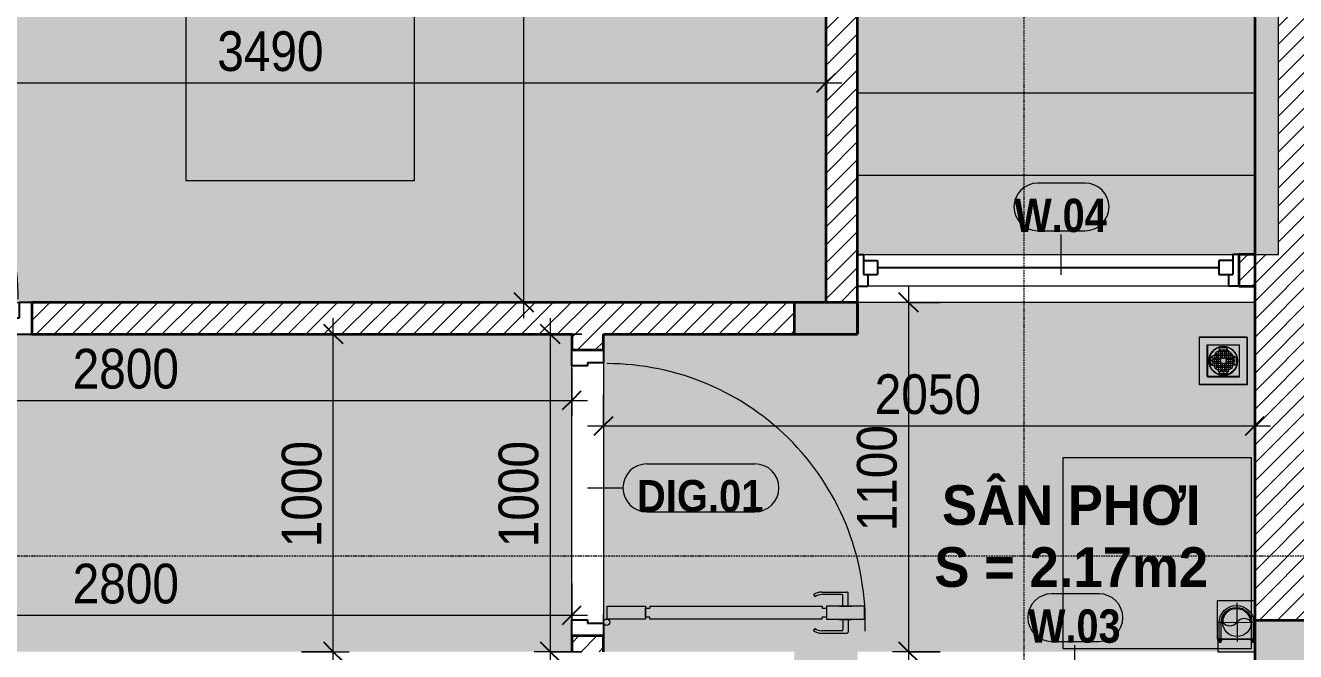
# Model space of a CAD drawing. Header units: millimetres. Extents: x 66631 to 260610, y 416 to 78637.
# Drawn here: x 73308 to 77306, y 40437 to 42409 of the extents above; entities that cross this region are included whole.
import ezdxf

# ---------------------------------------------------------------- set-up
doc = ezdxf.new("R2010")
doc.units = ezdxf.units.MM
doc.linetypes.add('Dash Dot 3_16_', pattern=[7.9375, 4.7625, -1.5875, 0, -1.5875])
doc.linetypes.add('IMPORT-CENTER _3_', pattern=[10.16, 6.35, -1.27, 1.27, -1.27])
for name, color, linetype, lineweight in [('0-1', 7, 'Continuous', 5), ('A-ANNO-DIMS', 211, 'Continuous', 9), ('A-ANNO-DIMS-50', 211, 'Continuous', 9), ('A-DETL-GENF-1', 7, 'Continuous', 18), ('A-DETL-GENF-5', 9, 'Continuous', 18), ('A-DETL-MEDM', 33, 'Continuous', 35), ('A-DETL-THIN', 151, 'Continuous', 18), ('A-DOOR-1', 253, 'Continuous', 18), ('A-DOOR-3', 7, 'Continuous', 18), ('A-DOOR-4', 10, 'Continuous', 25), ('A-DOOR-IDEN', 31, 'Continuous', 9), ('A-FLOR-3', 7, 'Continuous', 18), ('A-GLAZ', 151, 'Continuous', 18), ('A-GLAZ-3', 151, 'Continuous', 25), ('A-GLAZ-IDEN', 152, 'Continuous', 9), ('A-WALL', 113, 'Continuous', 18), ('A-WALL-2', 250, 'Continuous', 35), ('A-WALL-3', 7, 'Continuous', 18), ('A-WALL-4', 254, 'Continuous', 35), ('A-WALL-5', 113, 'Continuous', 35), ('A-WALL-PATT-1', 9, 'Continuous', 18), ('A-WALL-PATT-2', 111, 'Continuous', 18), ('G-ANNO-SYMB-1', 111, 'Dash Dot 3_16_', 18), ('G-ANNO-TEXT-1', 7, 'Continuous', 9), ('G-IMPT', 8, 'Continuous', 18), ('G-IMPT-1', 9, 'Continuous', 18), ('G-IMPT-3', 8, 'IMPORT-CENTER _3_', 18), ('I-FURN', 30, 'Continuous', 18), ('I-FURN-1', 253, 'Continuous', 18), ('M-EQPM', 50, 'Continuous', 18), ('M-EQPM-1', 253, 'Continuous', 18), ('M-EQPM-2', 7, 'Continuous', 18), ('S-COLS', 52, 'Continuous', 18), ('S-COLS-5', 253, 'Continuous', 18), ('S-COLS-6', 250, 'Continuous', 35), ('S-STRS', 31, 'Continuous', 18)]:
    doc.layers.add(name, color=color, linetype=linetype, lineweight=lineweight)
doc.layers.add('A-DETL-GENF-2', color=7, linetype='Continuous', lineweight=18, transparency=0.2)
doc.styles.add('Arial_B', font='arialbd.ttf', dxfattribs={"width": 0.95, "height": 125})
doc.styles.add('Arial_B_1', font='arialbd.ttf', dxfattribs={"width": 0.9, "height": 100})
doc.styles.add('Arial_B_2', font='arialbd.ttf', dxfattribs={"width": 0.85, "height": 105})
doc.styles.add('UTM Avo', font='', dxfattribs={"width": 0.9, "height": 125})
doc.styles.get('UTM Avo').set_extended_font_data('UTM Avo')
doc.dimstyles.new('1_Dim_chi_tiet_2_5', dxfattribs={"dimscale": 304.8, "dimtxt": 124.912619, "dimasz": 0.19685, "dimexe": 0.164042, "dimexo": 0.0625, "dimgap": 0.016404, "dimtad": 1, "dimdec": 0, "dimrnd": 5, "dimzin": 0, "dimdsep": 46, "dimtxsty": 'UTM Avo', "dimblk1": 'OBLIQUE', "dimblk2": 'OBLIQUE', "dimsah": 1, "dimcen": 0.09, "dimdle": 0.164042, "dimazin": 0, "dimtfac": 1, "dimtdec": 4, "dimtix": 1, "dimtmove": 0, "dimatfit": 3, "dimfxl": 0.328084, "dimfxlon": 1, "dimtvp": 1, "dimtolj": 1, "dimtzin": 0, "dimarcsym": 2})
pattern_1 = [(45, (0, 0), (-28.284271, 28.284271), [])]

# ---------------------------------------------------------------- blocks, each defined once
blk = doc.blocks.new('DOOR_CW_01 CANH MO-PANEL KINH - DIW_01-900x2200-CỬA GỖ VÂN LAMINATE-553393-TKCS_CĂN HỘ LOẠI 1B - MẶT BẰNG')
at = {"layer": 'A-DETL-GENF-1'}
for p, q in [((-397, 872), (-357, 872)), ((-397, 752), (-397, 872)), ((-357, 872), (-357, 752)), ((-442, 737), (-442, 816.5)), ((-399, 820.5), (-438, 820.5)), ((-399, 803.5), (-430, 803.5)), ((-399, 831.8), (-397, 831.8)), ((-399, 792.2), (-399, 831.8)), ((-397, 792.2), (-397, 831.8)), ((-357, 792.2), (-357, 831.8)), ((-355, 831.8), (-357, 831.8)), ((-355, 792.2), (-355, 831.8)), ((-355, 820.5), (-316, 820.5)), ((-355, 803.5), (-324, 803.5)), ((-312, 737), (-312, 816.5)), ((-434, 799.5), (-434, 737)), ((-397, 792.2), (-399, 792.2)), ((-357, 792.2), (-355, 792.2)), ((-320, 799.5), (-320, 737)), ((-357, 752), (-397, 752)), ((-397, 738), (-391, 738)), ((-397, 738), (-397, 196)), ((-363, 752), (-391, 752)), ((-391, 752), (-391, 738)), ((-363, 738), (-363, 752)), ((-357, 738), (-363, 738)), ((-357, 196), (-357, 738)), ((-433.9, 711.2), (-427.3, 715.8)), ((-320.1, 711.2), (-326.7, 715.8)), ((-397, 196), (-391, 196)), ((-357, 182), (-397, 182)), ((-397, 182), (-397, 62)), ((-391, 196), (-391, 182)), ((-391, 182), (-363, 182)), ((-357, 196), (-363, 196)), ((-363, 182), (-363, 196)), ((-357, 62), (-357, 182)), ((-397, 62), (-357, 62))]:
    blk.add_line(p, q, dxfattribs=at)
blk.add_circle((-407, 60), 10, dxfattribs=at)
for centre, radius, start, end in [((-407, 60), 814, 360, 92), ((-438, 816.5), 4, 90, 180), ((-430, 799.5), 4, 90, 180), ((-324, 799.5), 4, 360, 90), ((-316, 816.5), 4, 0, 90), ((-397, 737), 45, 180, 215), ((-397, 737), 37, 180, 215), ((-357, 737), 37, 325, 0), ((-357, 737), 45, 325, 0)]:
    blk.add_arc(centre, radius, start, end, dxfattribs=at)
at = {"layer": 'A-DOOR-3'}
blk.add_line((-407, 50), (-382, 50), dxfattribs=at)
at = {"layer": 'A-DOOR-4'}
for p, q in [((-410, 50), (-450, 50)), ((-410, 0), (-410, 50)), ((450, 50), (410, 50)), ((410, 50), (410, 0)), ((-400, 0), (-410, 0)), ((-400, -50), (-400, 0)), ((410, 0), (400, 0)), ((400, 0), (400, -50)), ((-450, -50), (-400, -50)), ((400, -50), (450, -50))]:
    blk.add_line(p, q, dxfattribs=at)
blk = doc.blocks.new('BAN LV A - BAN LV A_dwg_ban hoc2-348006-TKCS_CĂN HỘ LOẠI 1B - MẶT BẰNG')
at = {"layer": 'I-FURN'}
for p, q in [((145.8, 437.4), (-145.8, 437.4)), ((-194.4, 388.8), (-194.4, 113.4)), ((194.4, 113.4), (194.4, 388.8)), ((-243, 354.4), (-243, 162)), ((194.4, 351.4), (194.4, 150.8)), ((243.7, 162), (243.7, 354.4)), ((-120.5, 64.8), (120.5, 64.8))]:
    blk.add_line(p, q, dxfattribs=at)
at = {"layer": 'I-FURN', "flags": 128}
blk.add_lwpolyline([(-737.8, 610.5), (-737.8, 1330.5), (-154.9, 1330.5), (762.2, 1330.5), (762.2, 610.5)], close=True, dxfattribs=at)
at = {"layer": 'I-FURN'}
for centre, radius, start, end in [((-145.8, 388.8), 48.6, 90, 180), ((145.8, 388.8), 48.6, 360, 90), ((-218.7, 347.3), 25.3, 343.7398, 163.7398), ((219.4, 347.3), 25.3, 16.2602, 170.7054), ((-218.7, 154.9), 25.3, 163.7398, 16.2602), ((219.4, 154.9), 25.3, 189.2946, 16.2602), ((-180.2, 75.4), 17.8, 57.9726, 216.6901), ((-145.8, 113.4), 48.6, 180, 207.5844), ((0, 359.3), 318.2, 237.5758, 302.4242), ((180.2, 75.4), 17.8, 323.3099, 122.0274), ((145.8, 113.4), 48.6, 332.4156, 0), ((0, 324), 324, 233.1301, 306.8699)]:
    blk.add_arc(centre, radius, start, end, dxfattribs=at)
blk = doc.blocks.new('BAN LV A - BAN LV A_dwg-348005-TKCS_CĂN HỘ LOẠI 1B - MẶT BẰNG')
at = {"extrusion": (0, 0, -1), "zscale": -1, "rotation": 180}
blk.add_blockref('BAN LV A - BAN LV A_dwg_ban hoc2-348006-TKCS_CĂN HỘ LOẠI 1B - MẶT BẰNG', (-729, 1383.7), dxfattribs=at)
blk = doc.blocks.new('BAN LV A - BAN LV A-348231-TKCS_CĂN HỘ LOẠI 1B - MẶT BẰNG')
at = {"layer": 'I-FURN-1'}
for p, q in [((534.6, 1270.3), (534.6, 1235.9)), ((923.4, 1232.9), (923.4, 1270.3)), ((486, 1221.7), (486, 1029.3)), ((972.7, 1029.3), (972.7, 1221.7)), ((534.6, 1029.3), (534.6, 994.9)), ((923.4, 994.9), (923.4, 1032.3)), ((583.2, 946.3), (874.8, 946.3)), ((1491.2, 773.2), (-8.8, 773.2)), ((-8.8, 773.2), (-8.8, 53.2)), ((1491.2, 53.2), (1491.2, 773.2)), ((-8.8, 53.2), (1491.2, 53.2))]:
    blk.add_line(p, q, dxfattribs=at)
for centre, radius, start, end in [((729, 1059.7), 324, 53.1301, 126.8699), ((548.9, 1308.3), 17.8, 143.3099, 240.596), ((583.2, 1270.3), 48.6, 152.4156, 180), ((909.2, 1308.3), 17.8, 299.404, 36.6901), ((874.8, 1270.3), 48.6, 360, 27.5844), ((510.3, 1228.8), 25.3, 16.2602, 196.2602), ((948.4, 1228.8), 25.3, 343.7398, 170.7054), ((510.3, 1036.4), 25.3, 196.2602, 343.7398), ((948.4, 1036.4), 25.3, 189.2946, 343.7398), ((583.2, 994.9), 48.6, 180, 270), ((874.8, 994.9), 48.6, 270, 360)]:
    blk.add_arc(centre, radius, start, end, dxfattribs=at)
blk.add_blockref('BAN LV A - BAN LV A_dwg-348005-TKCS_CĂN HỘ LOẠI 1B - MẶT BẰNG', (0, 0))
blk = doc.blocks.new('MAY GIAT - MAY GIAT_dwg-348053-TKCS_CĂN HỘ LOẠI 1B - MẶT BẰNG')
at = {"layer": 'G-IMPT-1', "flags": 128}
blk.add_lwpolyline([(5, 596.6), (5, 2.3), (605, 2.3), (605, 596.6)], close=True, dxfattribs=at)
blk = doc.blocks.new('MAY GIAT - MAY GIAT-348233-TKCS_CĂN HỘ LOẠI 1B - MẶT BẰNG')
at = {"layer": 'I-FURN-1'}
for p, q in [((5, 596.6), (5, 2.3)), ((605, 596.6), (5, 596.6)), ((605, 2.3), (605, 596.6)), ((5, 2.3), (605, 2.3))]:
    blk.add_line(p, q, dxfattribs=at)
blk.add_blockref('MAY GIAT - MAY GIAT_dwg-348053-TKCS_CĂN HỘ LOẠI 1B - MẶT BẰNG', (0, 0))
blk = doc.blocks.new('THU NUOC - THU NUOC-455054-TKCS_CĂN HỘ LOẠI 1B - MẶT BẰNG')
at = {"layer": 'M-EQPM-2'}
for p, q in [((-66.3, -70.6), (-66.3, 79.4)), ((-66.3, 79.4), (83.7, 79.4)), ((58.7, 54.4), (-41.3, 54.4)), ((-41.3, 54.4), (-41.3, -45.6)), ((-1.1, 44.5), (18.5, 44.5)), ((58.7, -45.6), (58.7, 54.4)), ((83.7, 79.4), (83.7, -70.6)), ((-23.3, 19.6), (40.9, 19.6)), ((40.9, 13.6), (-23.3, 13.6)), ((-23.3, 7.2), (0.7, 7.2)), ((0.7, 1.2), (-23.3, 1.2)), ((-11, 32.1), (28.5, 32.1)), ((28.5, 26.1), (-11, 26.1)), ((18.5, 38.5), (-1.1, 38.5)), ((0.7, 7.2), (0.7, 1.2)), ((16.7, 1.2), (16.7, 7.2)), ((16.7, 7.2), (40.9, 7.2)), ((40.9, 1.2), (16.7, 1.2)), ((-23.3, -4.8), (40.9, -4.8)), ((40.9, -10.8), (-23.3, -10.8)), ((-11, -17.3), (28.5, -17.3)), ((28.5, -23.3), (-11, -23.3)), ((-1.1, -29.6), (18.5, -29.6)), ((18.5, -35.6), (-1.1, -35.6)), ((83.7, -70.6), (-66.3, -70.6)), ((-41.3, -45.6), (58.7, -45.6))]:
    blk.add_line(p, q, dxfattribs=at)
for centre, radius, start, end in [((8.7, 4.4), 45, 0, 180), ((8.7, 4.4), 45, 360, 180), ((-1.1, 41.5), 3, 90, 270), ((18.5, 41.5), 3, 270, 90), ((8.7, 4.4), 45, 180, 0), ((8.7, 4.4), 45, 180, 360), ((-23.3, 16.6), 3, 90, 270), ((-23.3, 4.2), 3, 90, 270), ((-11, 29.1), 3, 90, 270), ((28.5, 29.1), 3, 270, 90), ((40.9, 16.6), 3, 270, 90), ((40.9, 4.2), 3, 270, 90), ((-23.3, -7.8), 3, 90, 270), ((-11, -20.3), 3, 90, 270), ((-1.1, -32.6), 3, 90, 270), ((18.5, -32.6), 3, 270, 90), ((28.5, -20.3), 3, 270, 90), ((40.9, -7.8), 3, 270, 90)]:
    blk.add_arc(centre, radius, start, end, dxfattribs=at)
blk = doc.blocks.new('G1_SOF - BO TRU - 100x200-745959-TKCS_CĂN HỘ LOẠI 1B - MẶT BẰNG')
at = {"layer": 'S-COLS'}
blk.add_hatch(color=256, dxfattribs=at).paths.add_polyline_path([(50, 99.7), (49.6, 100), (0, 99.7)])
at = {"layer": 'S-COLS-6'}
blk.add_line((50, 100), (-50, 100), dxfattribs=at)
blk = doc.blocks.new('DOOR_CW_01 CANH MO-PANEL KINH - DIG_01-900x2200-CỬA NHÔM KÍNH-400860-TKCS_CĂN HỘ LOẠI 1B - MẶT BẰNG')
at = {"layer": 'A-DETL-GENF-1'}
for p, q in [((-397, -182), (-397, -62)), ((-397, -62), (-357, -62)), ((-357, -62), (-357, -182)), ((-357, -182), (-397, -182)), ((-397, -196), (-391, -196)), ((-397, -738), (-397, -196)), ((-391, -196), (-391, -182)), ((-391, -182), (-363, -182)), ((-363, -182), (-363, -196)), ((-357, -196), (-363, -196)), ((-357, -196), (-357, -738)), ((-433.9, -711.2), (-427.3, -715.8)), ((-320.1, -711.2), (-326.7, -715.8)), ((-442, -737), (-442, -816.5)), ((-434, -799.5), (-434, -737)), ((-397, -738), (-391, -738)), ((-357, -752), (-397, -752)), ((-397, -752), (-397, -872)), ((-391, -752), (-391, -738)), ((-363, -752), (-391, -752)), ((-357, -738), (-363, -738)), ((-363, -738), (-363, -752)), ((-357, -872), (-357, -752)), ((-320, -799.5), (-320, -737)), ((-312, -737), (-312, -816.5)), ((-399, -792.2), (-399, -831.8)), ((-397, -792.2), (-399, -792.2)), ((-397, -792.2), (-397, -831.8)), ((-357, -792.2), (-357, -831.8)), ((-357, -792.2), (-355, -792.2)), ((-355, -792.2), (-355, -831.8)), ((-399, -820.5), (-438, -820.5)), ((-399, -803.5), (-430, -803.5)), ((-399, -831.8), (-397, -831.8)), ((-355, -831.8), (-357, -831.8)), ((-355, -803.5), (-324, -803.5)), ((-355, -820.5), (-316, -820.5)), ((-397, -872), (-357, -872))]:
    blk.add_line(p, q, dxfattribs=at)
blk.add_circle((-407, -60), 10, dxfattribs=at)
for centre, radius, start, end in [((-407, -60), 814, 268, 0), ((-397, -737), 45, 145, 180), ((-397, -737), 37, 145, 180), ((-357, -737), 37, 0, 35), ((-357, -737), 45, 360, 35), ((-430, -799.5), 4, 180, 270), ((-324, -799.5), 4, 270, 0), ((-438, -816.5), 4, 180, 270), ((-316, -816.5), 4, 270, 0)]:
    blk.add_arc(centre, radius, start, end, dxfattribs=at)
at = {"layer": 'A-DOOR-3'}
blk.add_line((-407, -50), (-382, -50), dxfattribs=at)
at = {"layer": 'A-DOOR-4'}
for p, q in [((-450, 50), (-400, 50)), ((-400, 50), (-400, 0)), ((400, 0), (400, 50)), ((400, 50), (450, 50)), ((-410, 0), (-410, -50)), ((-400, 0), (-410, 0)), ((410, 0), (400, 0)), ((410, -50), (410, 0)), ((-410, -50), (-450, -50)), ((450, -50), (410, -50))]:
    blk.add_line(p, q, dxfattribs=at)
blk = doc.blocks.new('NCV_TKTC_TANG 1_rvt-1-TKCS_CĂN HỘ LOẠI 1B - MẶT BẰNG')
at = {"layer": 'A-WALL-PATT-1'}
h = blk.add_hatch(dxfattribs=at)
h.set_pattern_fill('FP_1', color=256, style=0, pattern_type=2)
h.set_pattern_definition(pattern_1)
h.paths.add_polyline_path([(75840.1, 41536.9), (75927.6, 41536.9), (75927.6, 44336.6), (75827.6, 44336.6), (75827.6, 41536.9)])
h = blk.add_hatch(dxfattribs=at)
h.set_pattern_fill('FP_1', color=256, style=0, pattern_type=2)
h.set_pattern_definition(pattern_1)
h.paths.add_polyline_path([(74477.5, 41436.9), (75727.9, 41436.9), (75727.9, 41536.9), (73327.6, 41536.9), (73327.6, 41436.9)])
h = blk.add_hatch(dxfattribs=at)
h.set_pattern_fill('FP_1', color=256, style=0, pattern_type=2)
h.set_pattern_definition(pattern_1)
h.paths.add_polyline_path([(75127.6, 40436.9), (75127.6, 40486.9), (75027.6, 40486.9), (75027.6, 40436.9)])
h.paths.add_polyline_path([(75027.6, 41386.9), (75127.6, 41386.9), (75127.6, 41436.9), (75027.6, 41436.9), (75027.6, 41422.7)])
at = {"layer": 'A-FLOR-3'}
for p, q in [((77177.6, 41536.9), (75927.9, 41536.9)), ((75027.6, 40536.9), (75027.6, 41336.9))]:
    blk.add_line(p, q, dxfattribs=at)
at = {"layer": 'A-WALL-2'}
for p, q in [((75827.6, 44336.6), (75827.6, 41536.9)), ((75927.6, 41536.9), (75927.6, 41687.4)), ((75727.9, 41536.9), (73327.6, 41536.9)), ((73327.6, 41536.9), (73327.6, 41436.9)), ((73327.6, 41436.9), (75027.6, 41436.9)), ((75027.6, 41436.9), (75027.6, 41386.9)), ((75127.6, 41436.9), (75727.9, 41436.9)), ((75127.6, 41386.9), (75127.6, 41436.9)), ((75027.6, 41386.9), (75127.6, 41386.9)), ((75027.6, 40486.9), (75027.6, 40436.9)), ((75127.6, 40486.9), (75027.6, 40486.9)), ((75127.6, 40436.9), (75127.6, 40486.9))]:
    blk.add_line(p, q, dxfattribs=at)
at = {"layer": 'A-WALL-3'}
for p, q in [((75027.6, 40536.9), (75027.6, 41336.9)), ((75127.6, 41346.9), (75127.6, 40526.9))]:
    blk.add_line(p, q, dxfattribs=at)
at = {"layer": 'A-WALL-4'}
blk.add_line((75927.6, 41687.4), (75927.6, 44336.6), dxfattribs=at)
at = {"layer": 'A-DOOR-1'}
blk.add_blockref('DOOR_CW_01 CANH MO-PANEL KINH - DIW_01-900x2200-CỬA GỖ VÂN LAMINATE-553393-TKCS_CĂN HỘ LOẠI 1B - MẶT BẰNG', (72877.6, 41486.9), dxfattribs=at)
at = {"layer": 'A-DOOR-1', "rotation": 89.99999999999855}
blk.add_blockref('DOOR_CW_01 CANH MO-PANEL KINH - DIG_01-900x2200-CỬA NHÔM KÍNH-400860-TKCS_CĂN HỘ LOẠI 1B - MẶT BẰNG', (75077.6, 40936.9), dxfattribs=at)
at = {"layer": 'I-FURN-1'}
for name, p, rotation in [('BAN LV A - BAN LV A-348231-TKCS_CĂN HỘ LOẠI 1B - MẶT BẰNG', (73759.8, 43412.2), 269.9999999999997), ('MAY GIAT - MAY GIAT-348233-TKCS_CĂN HỘ LOẠI 1B - MẶT BẰNG', (76570.9, 41051.9), 270)]:
    blk.add_blockref(name, p, dxfattribs=dict(at, rotation=rotation))
at = {"layer": 'M-EQPM-1', "rotation": 269.9999999999997}
blk.add_blockref('THU NUOC - THU NUOC-455054-TKCS_CĂN HỘ LOẠI 1B - MẶT BẰNG', (77075, 41360.7), dxfattribs=at)
at = {"layer": 'S-COLS-5', "rotation": 269.9999999999989}
blk.add_blockref('G1_SOF - BO TRU - 100x200-745959-TKCS_CĂN HỘ LOẠI 1B - MẶT BẰNG', (75827.9, 41486.9), dxfattribs=at)
blk = doc.blocks.new('M_Fixed - 1200 x 1400-2147274-TKCS_CĂN HỘ LOẠI 1B - MẶT BẰNG')
at = {"layer": 'A-GLAZ-3'}
for p, q in [((-600, 63), (-581, 63)), ((-581, 63), (-581, 0)), ((-581, 44), (-537, 44)), ((-537, 44), (-537, 0)), ((537, 44), (537, 0)), ((581, 44), (537, 44)), ((581, 63), (581, 0)), ((598.9, 63), (581, 63)), ((-537, 22), (537, 22)), ((-600, -37), (-568, -37)), ((-581, 0), (-537, 0)), ((-568, 0), (-568, -37)), ((537, 0), (581, 0)), ((568, 0), (568, -37)), ((600, -37), (568, -37))]:
    blk.add_line(p, q, dxfattribs=at)
blk = doc.blocks.new('TKTC_XREF_251221_MB TANG 1 - TKTC_XREF_260130_MB TANG 1_dwg_CUM U_DN100-4202115-TKCS_CĂN HỘ LOẠI 1B - MẶT BẰNG')
at = {"layer": 'G-IMPT'}
blk.add_hatch(color=256, dxfattribs=at).paths.add_polyline_path([(0, 61), (6.5, 60.1), (0, 60.2)])
for p, q in [((-79.1, 66.6), (-79.1, 63.4)), ((-76.6, 66.6), (-76.6, 63.4)), ((-74.6, 66.6), (-74.6, 63.4)), ((-72.7, 69.3), (-72.7, 60.7)), ((-66.9, 67.9), (-71.7, 67.9)), ((-66.9, 62.1), (-71.7, 62.1)), ((-65, 69), (0, 69)), ((-79.1, -63.4), (-79.1, -66.6)), ((-76.6, -63.4), (-76.6, -66.6)), ((-74.6, -63.4), (-74.6, -66.6)), ((-72.7, -60.7), (-72.7, -69.3)), ((-66.9, -62.1), (-71.7, -62.1)), ((-66.9, -67.9), (-71.7, -67.9)), ((-65, -69), (0, -69))]:
    blk.add_line(p, q, dxfattribs=at)
at = {"layer": 'G-IMPT', "flags": 128}
for points in [[(-72.7, 67.6), (-78.1, 67.6), (-78.1, 62.4), (-72.7, 62.4)], [(-71.7, 59.2), (-66.9, 59.2), (-66.9, 70.8), (-71.7, 70.8)], [(-66.9, 70.8), (-66.9, 72.7), (-65, 72.7), (-65, 57.3), (-66.9, 57.3), (-66.9, 59.2)], [(-65, 61), (0, 61), (0, 57)], [(-72.7, -62.4), (-78.1, -62.4), (-78.1, -67.6), (-72.7, -67.6)], [(-71.7, -70.8), (-66.9, -70.8), (-66.9, -59.2), (-71.7, -59.2)], [(-66.9, -59.2), (-66.9, -57.3), (-65, -57.3), (-65, -72.7), (-66.9, -72.7), (-66.9, -70.8)], [(-65, -61), (0, -61), (0, -57)]]:
    blk.add_lwpolyline(points, dxfattribs=at)
at = {"layer": 'G-IMPT'}
for centre, radius, start, end in [((-78.1, 66.6), 0.96, 90, 180), ((-78.1, 63.4), 0.96, 180, 270), ((-71.1, 69.3), 1.56, 112.6199, 247.3801), ((-67.9, 65), 4.8, 143.1301, 216.8699), ((-71.1, 60.7), 1.56, 112.6199, 247.3801), ((0, 0), 69, 270, 90), ((0, 0), 61, 270, 90), ((0, 0), 57, 270, 90), ((-78.1, -63.4), 0.96, 90, 180), ((-78.1, -66.6), 0.96, 180, 270), ((-71.1, -60.7), 1.56, 112.6199, 247.3801), ((-67.9, -65), 4.8, 143.1301, 216.8699), ((-71.1, -69.3), 1.56, 112.6199, 247.3801)]:
    blk.add_arc(centre, radius, start, end, dxfattribs=at)
blk = doc.blocks.new('TKTC_XREF_251221_MB TANG 1 - TKTC_XREF_260130_MB TANG 1_dwg_$cc-4202114-TKCS_CĂN HỘ LOẠI 1B - MẶT BẰNG')
at = {"layer": 'G-IMPT'}
blk.add_circle((0, 0), 0.5, dxfattribs=at)
for centre, radius, start, end in [((0, 0), 0.5, 90, 270), ((0.188, 0.25), 0.313, 126.8699, 233.1301), ((-0.188, -0.25), 0.313, 306.8699, 53.1301)]:
    blk.add_arc(centre, radius, start, end, dxfattribs=at)
at = {"layer": 'G-IMPT-3'}
for p, q in [((0, -0.673), (0, 0.619)), ((-0.673, 0), (0.673, 0))]:
    blk.add_line(p, q, dxfattribs=at)
blk = doc.blocks.new('TKTC_XREF_251221_MB TANG 1 - TKTC_XREF_260130_MB TANG 1_dwg_THU NUOC - THU NUOC-444531-TKCS_MB TẦNG 1-4202124-TKCS_CĂN HỘ LOẠI 1B - MẶT BẰNG')
at = {"layer": 'M-EQPM'}
for p, q in [((-23.3, 10.8), (40.9, 10.8)), ((40.9, 4.8), (-23.3, 4.8)), ((-11, 23.3), (28.5, 23.3)), ((28.5, 17.3), (-11, 17.3)), ((-1.1, 35.6), (18.5, 35.6)), ((18.5, 29.6), (-1.1, 29.6)), ((-23.3, -13.6), (40.9, -13.6)), ((40.9, -19.6), (-23.3, -19.6)), ((-11, -26.1), (28.5, -26.1)), ((28.5, -32.1), (-11, -32.1)), ((-1.1, -38.5), (18.5, -38.5)), ((18.5, -44.5), (-1.1, -44.5))]:
    blk.add_line(p, q, dxfattribs=at)
at = {"layer": 'M-EQPM', "flags": 128}
for points in [[(83.7, -79.4), (83.7, 70.6), (-66.3, 70.6), (-66.3, -79.4)], [(58.7, -54.4), (58.7, 45.6), (-41.3, 45.6), (-41.3, -54.4)]]:
    blk.add_lwpolyline(points, close=True, dxfattribs=at)
for points in [[(-23.3, -1.2), (0.7, -1.2), (0.7, -7.2), (-23.3, -7.2)], [(40.9, -7.2), (16.7, -7.2), (16.7, -1.2), (40.9, -1.2)]]:
    blk.add_lwpolyline(points, dxfattribs=at)
at = {"layer": 'M-EQPM'}
for centre, radius, start, end in [((8.7, -4.4), 45, 360, 180), ((8.7, -4.4), 45, 360, 180), ((-23.3, 7.8), 3, 90, 270), ((-11, 20.3), 3, 90, 270), ((-1.1, 32.6), 3, 90, 270), ((18.5, 32.6), 3, 270, 90), ((28.5, 20.3), 3, 270, 90), ((40.9, 7.8), 3, 270, 90), ((8.7, -4.4), 45, 180, 360), ((8.7, -4.4), 45, 180, 360), ((-23.3, -4.2), 3, 90, 270), ((-23.3, -16.6), 3, 90, 270), ((-11, -29.1), 3, 90, 270), ((-1.1, -41.5), 3, 90, 270), ((18.5, -41.5), 3, 270, 90), ((28.5, -29.1), 3, 270, 90), ((40.9, -4.2), 3, 270, 90), ((40.9, -16.6), 3, 270, 90)]:
    blk.add_arc(centre, radius, start, end, dxfattribs=at)
blk = doc.blocks.new('TKTC_XREF_251221_MB TANG 1 - TKTC_XREF_260130_MB TANG 1_dwg-4202109-TKCS_CĂN HỘ LOẠI 1B - MẶT BẰNG')
at = {"layer": 'G-IMPT', "flags": 128}
for points in [[(-125974.1, -360749.7), (-126091.7, -360749.7), (-126091.7, -360869.6), (-125974.1, -360869.6)], [(-125974.1, -360869.7), (-126089.9, -360869.7), (-126089.9, -360909.6), (-125974.1, -360909.6)]]:
    blk.add_lwpolyline(points, dxfattribs=at)
at = {"extrusion": (0, 0, -1), "zscale": -1}
blk.add_blockref('TKTC_XREF_251221_MB TANG 1 - TKTC_XREF_260130_MB TANG 1_dwg_THU NUOC - THU NUOC-444531-TKCS_MB TẦNG 1-4202124-TKCS_CĂN HỘ LOẠI 1B - MẶT BẰNG', (126064.6, -359988.7), dxfattribs=at)
at = {"xscale": 90.00000000005114, "yscale": 90.00000000005114, "zscale": 90.00000000005114, "rotation": 270.3047175217258}
blk.add_blockref('TKTC_XREF_251221_MB TANG 1 - TKTC_XREF_260130_MB TANG 1_dwg_$cc-4202114-TKCS_CĂN HỘ LOẠI 1B - MẶT BẰNG', (-126029.8, -360816.8), dxfattribs=at)
at = {"extrusion": (0, 0, -1), "xscale": 0.7894736842105242, "yscale": 0.7894736842105242, "zscale": -0.7894736842105242, "rotation": 90.06930925665542}
blk.add_blockref('TKTC_XREF_251221_MB TANG 1 - TKTC_XREF_260130_MB TANG 1_dwg_CUM U_DN100-4202115-TKCS_CĂN HỘ LOẠI 1B - MẶT BẰNG', (126031.6, -360818.3), dxfattribs=at)
blk = doc.blocks.new('TKTC_XREF_251221_MB TANG 1 - TKTC_XREF_251221_MB TANG 1-2038492-TKCS_CĂN HỘ LOẠI 1B - MẶT BẰNG')
blk.add_blockref('TKTC_XREF_251221_MB TANG 1 - TKTC_XREF_260130_MB TANG 1_dwg-4202109-TKCS_CĂN HỘ LOẠI 1B - MẶT BẰNG', (169499.1, 384109.7))
blk = doc.blocks.new('DIMBLOCK4-TKCS_CĂN HỘ LOẠI 1B - MẶT BẰNG')
at = {"layer": 'A-ANNO-DIMS-50'}
for p, q in [((74276.8, 40386.9), (74276.8, 41486.9)), ((74176.8, 41436.9), (74326.8, 41436.9)), ((74276.8, 41436.9), (74176.8, 41436.9)), ((74176.8, 40436.9), (74326.8, 40436.9)), ((74276.8, 40436.9), (74176.8, 40436.9))]:
    blk.add_line(p, q, dxfattribs=at)
at = {"layer": 'A-ANNO-DIMS-50', "lineweight": 25}
for p, q in [((74276.8, 41436.9), (74246.8, 41466.9)), ((74276.8, 41436.9), (74306.8, 41406.9)), ((74276.8, 40436.9), (74246.8, 40466.9)), ((74276.8, 40436.9), (74306.8, 40406.9))]:
    blk.add_line(p, q, dxfattribs=at)
at = {"layer": 'A-ANNO-DIMS-50', "color": 0, "insert": (74114.5, 40765.8), "char_height": 125, "width": 410.824, "attachment_point": 1, "rotation": 90, "line_spacing_factor": 1.110334, "style": 'UTM Avo'}
blk.add_mtext('1000', dxfattribs=at)
blk = doc.blocks.new('_Oblique')
at = {"color": 0, "linetype": 'ByBlock', "lineweight": -2}
blk.add_line((-0.5, -0.5), (0.5, 0.5), dxfattribs=at)
blk = doc.blocks.new('DIMBLOCK11-TKCS_CĂN HỘ LOẠI 1B - MẶT BẰNG')
at = {"layer": 'A-ANNO-DIMS-50'}
for p, q in [((74876.8, 41486.9), (74876.8, 44387.4)), ((74776.8, 44337.4), (74926.8, 44337.4)), ((74876.8, 44337.4), (74776.8, 44337.4)), ((74776.8, 41536.9), (74926.8, 41536.9)), ((74876.8, 41536.9), (74776.8, 41536.9))]:
    blk.add_line(p, q, dxfattribs=at)
at = {"layer": 'A-ANNO-DIMS-50', "lineweight": 25}
for p, q in [((74876.8, 44337.4), (74846.8, 44367.4)), ((74876.8, 44337.4), (74906.8, 44307.4)), ((74876.8, 41536.9), (74846.8, 41566.9)), ((74876.8, 41536.9), (74906.8, 41506.9))]:
    blk.add_line(p, q, dxfattribs=at)
at = {"layer": 'A-ANNO-DIMS-50', "color": 0, "insert": (74714.4, 42766), "char_height": 125, "width": 410.824, "attachment_point": 1, "rotation": 90, "line_spacing_factor": 1.110334, "style": 'UTM Avo'}
blk.add_mtext('2800', dxfattribs=at)
blk = doc.blocks.new('DIMBLOCK12-TKCS_CĂN HỘ LOẠI 1B - MẶT BẰNG')
at = {"layer": 'A-ANNO-DIMS-50'}
for p, q in [((72337.6, 42327.9), (72337.6, 42177.9)), ((72337.6, 42227.9), (72337.6, 42327.9)), ((75827.6, 42327.9), (75827.6, 42177.9)), ((75827.6, 42227.9), (75827.6, 42327.9)), ((72287.6, 42227.9), (75877.6, 42227.9))]:
    blk.add_line(p, q, dxfattribs=at)
at = {"layer": 'A-ANNO-DIMS-50', "lineweight": 25}
for p, q in [((72337.6, 42227.9), (72367.6, 42257.9)), ((75827.6, 42227.9), (75857.6, 42257.9)), ((72337.6, 42227.9), (72307.6, 42197.9)), ((75827.6, 42227.9), (75797.6, 42197.9))]:
    blk.add_line(p, q, dxfattribs=at)
at = {"layer": 'A-ANNO-DIMS-50', "color": 0, "insert": (73911.4, 42390.3), "char_height": 125, "width": 410.824, "attachment_point": 1, "line_spacing_factor": 1.110334, "style": 'UTM Avo'}
blk.add_mtext('3490', dxfattribs=at)
blk = doc.blocks.new('DIMBLOCK13-TKCS_CĂN HỘ LOẠI 1B - MẶT BẰNG')
at = {"layer": 'A-ANNO-DIMS-50'}
for p, q in [((75127.6, 41248), (75127.6, 41098)), ((75127.6, 41148), (75127.6, 41248)), ((77177.6, 41248), (77177.6, 41098)), ((77177.6, 41148), (77177.6, 41248)), ((75077.6, 41148), (77227.6, 41148))]:
    blk.add_line(p, q, dxfattribs=at)
at = {"layer": 'A-ANNO-DIMS-50', "lineweight": 25}
for p, q in [((75127.6, 41148), (75157.6, 41178)), ((77177.6, 41148), (77207.6, 41178)), ((75127.6, 41148), (75097.6, 41118)), ((77177.6, 41148), (77147.6, 41118))]:
    blk.add_line(p, q, dxfattribs=at)
at = {"layer": 'A-ANNO-DIMS-50', "color": 0, "insert": (75981.4, 41310.4), "char_height": 125, "width": 410.824, "attachment_point": 1, "line_spacing_factor": 1.110334, "style": 'UTM Avo'}
blk.add_mtext('2050', dxfattribs=at)
blk = doc.blocks.new('DIMBLOCK14-TKCS_CĂN HỘ LOẠI 1B - MẶT BẰNG')
at = {"layer": 'A-ANNO-DIMS-50', "lineweight": 25}
for p, q in [((76087.8, 41536.9), (76057.8, 41566.9)), ((76087.8, 41536.9), (76117.8, 41506.9)), ((76087.8, 40436.9), (76057.8, 40466.9)), ((76087.8, 40436.9), (76117.8, 40406.9))]:
    blk.add_line(p, q, dxfattribs=at)
at = {"layer": 'A-ANNO-DIMS-50'}
for p, q in [((76087.8, 41586.9), (76087.8, 40386.9)), ((76187.8, 41536.9), (76037.8, 41536.9)), ((76087.8, 41536.9), (76187.8, 41536.9)), ((76187.8, 40436.9), (76037.8, 40436.9)), ((76087.8, 40436.9), (76187.8, 40436.9))]:
    blk.add_line(p, q, dxfattribs=at)
at = {"layer": 'A-ANNO-DIMS-50', "color": 0, "insert": (75925.4, 40815.8), "char_height": 125, "width": 410.824, "attachment_point": 1, "rotation": 90, "line_spacing_factor": 1.110334, "style": 'UTM Avo'}
blk.add_mtext('1100', dxfattribs=at)
blk = doc.blocks.new('DIMBLOCK18-TKCS_CĂN HỘ LOẠI 1B - MẶT BẰNG')
at = {"layer": 'A-ANNO-DIMS-50'}
for p, q in [((72227.6, 41328.2), (72227.6, 41178.2)), ((72227.6, 41228.2), (72227.6, 41328.2)), ((75027.6, 41328.2), (75027.6, 41178.2)), ((75027.6, 41228.2), (75027.6, 41328.2)), ((72177.6, 41228.2), (75077.6, 41228.2))]:
    blk.add_line(p, q, dxfattribs=at)
at = {"layer": 'A-ANNO-DIMS-50', "lineweight": 25}
for p, q in [((72227.6, 41228.2), (72257.6, 41258.2)), ((75027.6, 41228.2), (75057.6, 41258.2)), ((72227.6, 41228.2), (72197.6, 41198.2)), ((75027.6, 41228.2), (74997.6, 41198.2))]:
    blk.add_line(p, q, dxfattribs=at)
at = {"layer": 'A-ANNO-DIMS-50', "color": 0, "insert": (73456.4, 41390.6), "char_height": 125, "width": 410.824, "attachment_point": 1, "line_spacing_factor": 1.110334, "style": 'UTM Avo'}
blk.add_mtext('2800', dxfattribs=at)
blk = doc.blocks.new('DIMBLOCK19-TKCS_CĂN HỘ LOẠI 1B - MẶT BẰNG')
at = {"layer": 'A-ANNO-DIMS-50'}
for p, q in [((75027.6, 40651.6), (75027.6, 40501.6)), ((75027.6, 40551.6), (75027.6, 40651.6)), ((72227.6, 40451.6), (72227.6, 40601.6)), ((72177.6, 40551.6), (75077.6, 40551.6)), ((72227.6, 40551.6), (72227.6, 40451.6))]:
    blk.add_line(p, q, dxfattribs=at)
at = {"layer": 'A-ANNO-DIMS-50', "lineweight": 25}
for p, q in [((72227.6, 40551.6), (72197.6, 40521.6)), ((72227.6, 40551.6), (72257.6, 40581.6)), ((75027.6, 40551.6), (74997.6, 40521.6)), ((75027.6, 40551.6), (75057.6, 40581.6))]:
    blk.add_line(p, q, dxfattribs=at)
at = {"layer": 'A-ANNO-DIMS-50', "color": 0, "insert": (73456.4, 40714), "char_height": 125, "width": 410.824, "attachment_point": 1, "line_spacing_factor": 1.110334, "style": 'UTM Avo'}
blk.add_mtext('2800', dxfattribs=at)
blk = doc.blocks.new('DIMBLOCK20-TKCS_CĂN HỘ LOẠI 1B - MẶT BẰNG')
at = {"layer": 'A-ANNO-DIMS-50'}
for p, q in [((74959.6, 41486.9), (74959.6, 40386.9)), ((75059.6, 41436.9), (74909.6, 41436.9)), ((74959.6, 41436.9), (75059.6, 41436.9)), ((75059.6, 40436.9), (74909.6, 40436.9)), ((74959.6, 40436.9), (75059.6, 40436.9))]:
    blk.add_line(p, q, dxfattribs=at)
at = {"layer": 'A-ANNO-DIMS-50', "lineweight": 25}
for p, q in [((74959.6, 41436.9), (74929.6, 41466.9)), ((74959.6, 41436.9), (74989.6, 41406.9)), ((74959.6, 40436.9), (74929.6, 40466.9)), ((74959.6, 40436.9), (74989.6, 40406.9))]:
    blk.add_line(p, q, dxfattribs=at)
at = {"layer": 'A-ANNO-DIMS-50', "color": 0, "insert": (74797.2, 40765.8), "char_height": 125, "width": 410.824, "attachment_point": 1, "rotation": 90, "line_spacing_factor": 1.110334, "style": 'UTM Avo'}
blk.add_mtext('1000', dxfattribs=at)
blk = doc.blocks.new('STN_Door Tag - STN_Door Tag-1788670-TKCS_CĂN HỘ LOẠI 1B - MẶT BẰNG')
at = {"layer": 'A-DOOR-IDEN'}
for p, q in [((-3.37, 1.495), (3.431, 1.495)), ((-3.37, -1.524), (3.431, -1.524))]:
    blk.add_line(p, q, dxfattribs=at)
for centre, start, end in [((-3.37, -0.015), 90, 270), ((3.431, -0.015), 270, 90)]:
    blk.add_arc(centre, 1.509, start, end, dxfattribs=at)
blk = doc.blocks.new('SSA-WINDOW TAG - 10-2062020-TKCS_CĂN HỘ LOẠI 1B - MẶT BẰNG')
at = {"layer": 'A-GLAZ-IDEN'}
for p, q in [((1.296875, 1.5), (-1.6875, 1.5)), ((-1.6875, -1.5), (1.296875, -1.5))]:
    blk.add_line(p, q, dxfattribs=at)
for centre, start, end in [((-1.6875, 0), 90, 270), ((1.296875, 0), 270, 90)]:
    blk.add_arc(centre, 1.5, start, end, dxfattribs=at)

msp = doc.modelspace()

# ---------------------------------------------------------------- hatches: boundary and pattern name
at = {"layer": 'A-DETL-GENF-1'}
for points in [[(72078.8, 36736.8), (72227.6, 36736.8), (72227.6, 40436.9), (75027.6, 40436.9), (75027.6, 41436.9), (72227.6, 41436.9), (72227.6, 44337.4), (69329.2, 44336.9), (69329.2, 43837.4), (69252.6, 43836.9), (69252.6, 40536.9), (69352.6, 40536.9), (69352.6, 39236.9), (69252.6, 39236.9), (69252.6, 36736.8), (72078.3, 36736.8)], [(75027.6, 41536.9), (75827.6, 41536.9), (75827.6, 44336.9), (72337.6, 44336.6), (72337.6, 41536.9), (74533, 41536.9)]]:
    msp.add_hatch(color=256, dxfattribs=at).paths.add_polyline_path(points)
h = msp.add_hatch(color=256, dxfattribs=at)
h.paths.add_polyline_path([(75927.6, 40436.9), (77177.6, 40436.9), (77177.6, 41536.9), (75927.9, 41536.9), (75927.6, 41436.9), (75127.6, 41436.9), (75127.6, 40436.9), (75795.2, 40436.9)])
h.paths.add_polyline_path([(77167.6, 40528.3), (77167.6, 40533.4), (77168.2, 40528.3)])
at = {"layer": 'A-DETL-GENF-2'}
h = msp.add_hatch(color=256, dxfattribs=at)
h.paths.add_polyline_path([(73233.5, 34837.4), (78108.6, 34837.4), (78147.4, 34842.5), (78183.6, 34857.5), (78214.7, 34881.3), (78238.5, 34912.4), (78253.5, 34948.5), (78258.6, 34987.4), (78258.6, 46367.4), (78253.5, 46406.3), (78238.5, 46442.4), (78214.7, 46473.5), (78183.6, 46497.4), (78147.4, 46512.3), (78108.6, 46517.4), (68502.6, 46517.4), (68463.7, 46512.3), (68427.6, 46497.4), (68396.5, 46473.5), (68372.7, 46442.4), (68357.7, 46406.3), (68352.6, 46367.4), (68352.6, 34987.4), (68357.7, 34948.5), (68372.7, 34912.4), (68396.5, 34881.3), (68427.6, 34857.5), (68463.7, 34842.5), (68502.6, 34837.4), (73207.6, 34837.4)])
h.paths.add_polyline_path([(69052.6, 35537.4), (69052.6, 35537.4), (69052.6, 39236.9), (68952.6, 39237.4), (68952.6, 40536.9), (69052.6, 40536.9), (69052.6, 43836.9), (68977.6, 43837.4), (68977.6, 44537), (69052.6, 44537.4), (69052.6, 45737.4), (72452.6, 45736.9), (72452.6, 44537.4), (75927.6, 44536.9), (75927.6, 41687.4), (77252.6, 41687.4), (77252.6, 43836.9), (77177.6, 43837), (77177.6, 44536.9), (77527.6, 44536.8), (77527.6, 43836.9), (77452.6, 43836.9), (77452.6, 40536.9), (77527.6, 40536.9), (77527.6, 39236.9), (77452.6, 39236.9), (77452.6, 35537.4), (69252.6, 35537.4)])
at = {"layer": 'A-DETL-GENF-5'}
h = msp.add_hatch(dxfattribs=at)
h.set_pattern_fill('FP_3', color=256, style=0, pattern_type=2)
h.set_pattern_definition([(50, (0, 0), (364.3679, -31.8783), [38.1, -419.1]), (355, (0, 0), (-70.4859, 382.1133), [30.48, -335.28]), (100.451, (30.36, -2.66), (293.885, 350.2334), [32.38, -356.18]), (46.184, (0, 101.6), (542.1585, -84.0858), [57.15, -628.65]), (96.636, (45.2, 94.6), (474.805, 494.8554), [48.57, -534.27]), (351.184, (0, 101.6), (474.8102, 494.85), [45.72, -502.92]), (21, (50.8, 76.2), (303.2285, -204.5305), [38.1, -419.1]), (326, (50.8, 76.2), (123.6039, 368.376), [30.48, -335.28]), (71.451, (76.07, 59.16), (426.8341, 163.8427), [32.38, -356.18]), (37.5, (0, 0), (6.17665, 169.11015), [3.353, -327.863, 3.353, -337.007, -336.55]), (37.5, (0, 0), (6.17665, 169.11015), [-671.576, 3.353, -333.197]), (7.5, (0, 0), (133.63888, 200.3615), [3.353, -190.703, 3.353, -320.243, -128.27]), (7.5, (0, 0), (133.63888, 200.3615), [-517.652, 3.353, -124.917]), (327.5, (-113.28, 0), (271.18182, -11.45836), [3.353, -123.647, 3.353, -392.887, -525.78]), (327.5, (-113.28, 0), (271.18182, -11.45836), [-523.24, 3.353, -522.427]), (317.5, (-164.08, 0), (296.2585, 50.85285), [3.353, -161.747, 3.353, -259.791, -373.38]), (317.5, (-164.08, 0), (296.2585, 50.85285), [-428.244, 3.353, -370.027]), (45, (0, 0), (-125.7236, 125.7236), []), (45, (0, 190.5), (-125.7236, 125.7236), [])])
h.paths.add_polyline_path([(69052.6, 35537.4), (69252.6, 35537.4), (69252.6, 35737.4), (69052.6, 35736.9), (69052.6, 35537.4)])
h.paths.add_polyline_path([(73277.6, 36537.8), (73277.6, 36736.9), (73077.6, 36736.9), (73077.6, 36537.8), (73233.5, 36537.8)])
h.paths.add_polyline_path([(77177.6, 36537.8), (77377.6, 36537.8), (77377.6, 36737.8), (77177.6, 36737.8), (77177.6, 36726.8)])
h.paths.add_polyline_path([(72319.9, 37936.9), (72427.6, 37936.9), (72427.6, 38036.9), (72227.6, 38036.9), (72227.6, 37936.9)])
h.paths.add_polyline_path([(77452.6, 39236.9), (77527.6, 39236.9), (77527.6, 40535.7), (77177.6, 40535.7), (77177.6, 39236.9), (77377.6, 39236.9)])
h.paths.add_polyline_path([(68977.6, 39237.4), (69352.6, 39237.4), (69352.6, 40536.9), (68952.6, 40536.9), (68952.6, 39237.4)])
h.paths.add_polyline_path([(75927.9, 40336.9), (75927.6, 40436.9), (75727.9, 40436.9), (75727.9, 40336.9), (75927.6, 40336.9)])
h.paths.add_polyline_path([(72231.7, 40336.9), (72427.6, 40336.9), (72427.6, 40436.9), (72227.6, 40436.9), (72227.6, 40336.9)])
h.paths.add_polyline_path([(75869.6, 41436.9), (75927.6, 41436.9), (75927.6, 41536.9), (75727.9, 41536.9), (75727.9, 41436.9), (75827.6, 41436.9)])
h.paths.add_polyline_path([(72427.6, 41436.9), (72427.6, 41536.9), (72227.6, 41536.9), (72227.6, 41436.9), (72327.6, 41436.9)])
h.paths.add_polyline_path([(77177.6, 43836.9), (77527.6, 43836.9), (77527.6, 44536.9), (77177.6, 44536.9), (77177.6, 43837)])
h.paths.add_polyline_path([(69329.2, 43837.4), (69329.2, 44536.9), (68977.6, 44536.9), (68978, 43837.4), (69327.6, 43837.4)])
h.paths.add_polyline_path([(75927.6, 44336.9), (75927.6, 44537.4), (75727.6, 44536.9), (75727.6, 44336.9), (75827.6, 44336.9)])
h.paths.add_polyline_path([(72327.6, 44337.4), (72452.6, 44337.4), (72452.6, 44536.9), (72252.6, 44536.9), (72252.6, 44337.4)])
h.paths.add_polyline_path([(72252.6, 45536.9), (72452.6, 45536.9), (72452.6, 45736.1), (72252.6, 45736.1), (72252.6, 45637.4)])
h.paths.add_polyline_path([(69252.6, 45537.4), (69252.6, 45737.4), (69052.6, 45736.9), (69052.6, 45537.4), (69230.2, 45537.4)])
at = {"layer": 'A-WALL-PATT-2'}
h = msp.add_hatch(dxfattribs=at)
h.set_pattern_fill('FP_1', color=256, style=0, pattern_type=2)
h.set_pattern_definition(pattern_1)
h.paths.add_polyline_path([(77377.6, 40535.7), (77377.6, 43836.9), (77252.6, 43836.9), (77252.6, 41687.4), (77177.6, 41687.4), (77177.6, 40535.7)])
h = msp.add_hatch(dxfattribs=at)
h.set_pattern_fill('FP_1', color=256, style=0, pattern_type=2)
h.set_pattern_definition(pattern_1)
h.paths.add_polyline_path([(77177.6, 41587.4), (77177.6, 41687.4), (77127.6, 41687.4), (77127.6, 41587.4)])

# ---------------------------------------------------------------- linework, layer by layer
at = {"layer": 'A-DETL-MEDM'}
for p, q in [((75927.6, 41536.9), (75727.9, 41536.9)), ((75727.9, 41536.9), (75727.9, 41436.9)), ((75927.6, 41436.9), (75927.6, 41536.9)), ((75727.9, 41436.9), (75927.6, 41436.9)), ((77527.6, 40535.7), (77177.6, 40535.7)), ((77177.6, 40535.7), (77177.6, 39236.9))]:
    msp.add_line(p, q, dxfattribs=at)
at = {"layer": 'A-DETL-THIN'}
for p, q in [((75827.6, 41536.9), (75827.6, 44336.9)), ((75927.6, 44336.9), (75927.6, 41687.4)), ((77252.6, 41687.4), (77252.6, 43836.9)), ((75927.6, 41687.4), (77252.6, 41687.4)), ((72427.6, 41536.9), (75727.9, 41536.9)), ((77177.6, 41536.9), (75927.6, 41536.9)), ((77177.6, 40535.7), (77177.6, 41536.9)), ((75027.6, 41436.9), (72427.6, 41436.9)), ((75027.6, 40436.9), (75027.6, 41436.9)), ((75727.9, 41436.9), (75127.6, 41436.9)), ((75127.6, 41436.9), (75127.6, 40436.9))]:
    msp.add_line(p, q, dxfattribs=at)
at = {"layer": 'A-DOOR-IDEN'}
msp.add_line((75077.2, 40953.4), (75188.9, 40953.4), dxfattribs=at)
at = {"layer": 'A-GLAZ-IDEN'}
for p, q in [((76568.2, 41623.7), (76568.2, 41750)), ((76611.7, 40370), (76611.7, 40457.1))]:
    msp.add_line(p, q, dxfattribs=at)
at = {"layer": 'A-WALL'}
for p, q in [((75927.6, 41687.4), (77127.6, 41687.4)), ((77127.6, 41587.4), (75927.6, 41587.4))]:
    msp.add_line(p, q, dxfattribs=at)
at = {"layer": 'A-WALL-5'}
for p, q in [((77177.6, 43836.9), (77177.6, 40535.7)), ((77177.6, 41687.4), (77127.6, 41687.4)), ((77127.6, 41687.4), (77127.6, 41587.4)), ((77127.6, 41587.4), (77177.6, 41587.4))]:
    msp.add_line(p, q, dxfattribs=at)
at = {"layer": 'G-ANNO-SYMB-1'}
for p, q in [((76450.4, 47337.3), (76450.4, 33917.1)), ((79214.3, 40737.8), (67354.8, 40737.8))]:
    msp.add_line(p, q, dxfattribs=at)
at = {"layer": 'S-STRS'}
for p, q in [((75927.6, 42196.9), (77177.6, 42196.9)), ((75927.6, 41936.9), (77177.6, 41936.9))]:
    msp.add_line(p, q, dxfattribs=at)

# ---------------------------------------------------------------- block references
at = {"layer": '0-1'}
msp.add_blockref('NCV_TKTC_TANG 1_rvt-1-TKCS_CĂN HỘ LOẠI 1B - MẶT BẰNG', (0, 0), dxfattribs=at)
at = {"layer": 'A-DOOR-IDEN', "xscale": 49.99999999999998, "yscale": 49.99999999999998, "zscale": 49.99999999999998}
msp.add_blockref('STN_Door Tag - STN_Door Tag-1788670-TKCS_CĂN HỘ LOẠI 1B - MẶT BẰNG', (75432.8, 40953.6), dxfattribs=at)
at = {"layer": 'A-GLAZ'}
msp.add_blockref('M_Fixed - 1200 x 1400-2147274-TKCS_CĂN HỘ LOẠI 1B - MẶT BẰNG', (76527.6, 41624.4), dxfattribs=at)
at = {"layer": 'A-GLAZ-IDEN', "xscale": 49.99999999999998, "yscale": 49.99999999999998, "zscale": 49.99999999999998}
for p in [(76579.2, 41837.2), (76622.7, 40544.3)]:
    msp.add_blockref('SSA-WINDOW TAG - 10-2062020-TKCS_CĂN HỘ LOẠI 1B - MẶT BẰNG', p, dxfattribs=at)
at = {"layer": 'M-EQPM'}
msp.add_blockref('TKTC_XREF_251221_MB TANG 1 - TKTC_XREF_251221_MB TANG 1-2038492-TKCS_CĂN HỘ LOẠI 1B - MẶT BẰNG', (33652.6, 17236.9), dxfattribs=at)

# ---------------------------------------------------------------- texts
at = {"layer": 'A-DOOR-IDEN', "insert": (75432, 40926.9), "char_height": 100, "width": 407.7, "attachment_point": 5, "line_spacing_factor": 0.936439, "style": 'Arial_B_1'}
msp.add_mtext('\\pt2.25,4.5,6.75,9,11.25,13.5,15.75,18,20.25,22.5,24.75,27,29.25,31.5,33.75,36,38.25,40.5,42.75,45,47.25,49.5,51.75,54,56.25,58.5,60.75,63,65.25,67.5,69.75,72;DIG.01', dxfattribs=at)
at = {"layer": 'A-GLAZ-IDEN', "char_height": 105, "width": 300.9, "attachment_point": 5, "line_spacing_factor": 0.936439, "style": 'Arial_B_2'}
for s, insert in [('\\pt2.1252,4.2504,6.37455,8.49975,10.62495,12.75015,14.87535,16.9995,19.1247,21.2499,23.3751,25.5003,27.6255,29.74965,31.87485,34.00005,36.12525,38.25045,40.3746,42.4998,44.625,46.7502,48.8754,50.99955,53.12475,55.24995,57.37515,59.50035,61.6245,63.7497,65.8749,68.0001;W.04', (76566.3, 41809.9)), ('\\pt2.1252,4.2504,6.37455,8.49975,10.62495,12.75015,14.87535,16.9995,19.1247,21.2499,23.3751,25.5003,27.6255,29.74965,31.87485,34.00005,36.12525,38.25045,40.3746,42.4998,44.625,46.7502,48.8754,50.99955,53.12475,55.24995,57.37515,59.50035,61.6245,63.7497,65.8749,68.0001;W.03', (76609.8, 40517))]:
    msp.add_mtext(s, dxfattribs=dict(at, insert=insert))
at = {"layer": 'G-ANNO-TEXT-1', "insert": (76600.1, 40800.2), "char_height": 125, "width": 1083.95, "attachment_point": 5, "line_spacing_factor": 0.936439, "style": 'Arial_B'}
msp.add_mtext('\\pt570,1140,1710,2280,2850,3420,3990,4560,5130,5700,6270,6840,7410,7980,8550,9120,9690,10260,10830,11400,11970,12540,13110,13680,14250,14820,15390,15960,16530,17100,17670,18240;SÂN PHƠI\\PS = 2.17m2', dxfattribs=at)

# ---------------------------------------------------------------- dimensions: what is measured, and where the dimension line sits
at = {"layer": 'A-ANNO-DIMS'}
for base, p1, p2, override, picture, middle in [((74876.8345, 44337.3629), (74776.8345, 41536.936), (74776.8345, 44337.3629), {"dimpost": '<>', "dimfxl": 2800.426822}, 'DIMBLOCK11-TKCS_CĂN HỘ LOẠI 1B - MẶT BẰNG', (74807.1495, 42937.1494)), ((76087.8, 40436.9), (76187.8, 41536.9), (76187.8, 40436.9), {"dimpost": '<>', "dimfxl": 1100}, 'DIMBLOCK14-TKCS_CĂN HỘ LOẠI 1B - MẶT BẰNG', (76018.1, 40986.9)), ((74276.8, 41436.9), (74176.8, 40436.9), (74176.8, 41436.9), {"dimpost": '<>', "dimfxl": 1000}, 'DIMBLOCK4-TKCS_CĂN HỘ LOẠI 1B - MẶT BẰNG', (74207.2, 40936.9)), ((74959.6, 40436.9), (75059.6, 41436.9), (75059.6, 40436.9), {"dimpost": '<>', "dimfxl": 1000}, 'DIMBLOCK20-TKCS_CĂN HỘ LOẠI 1B - MẶT BẰNG', (74889.9, 40936.9))]:
    dim = msp.add_linear_dim(base=base, p1=p1, p2=p2, angle=90, dimstyle='1_Dim_chi_tiet_2_5', override=override, dxfattribs=at)
    dim.commit()
    dim.dimension.update_dxf_attribs({"geometry": picture, "text_midpoint": middle})
for base, p1, p2, override, picture, middle in [((75827.6, 42227.9), (72337.6, 42327.9), (75827.6, 42327.9), {"dimpost": '<>', "dimfxl": 3489.988106}, 'DIMBLOCK12-TKCS_CĂN HỘ LOẠI 1B - MẶT BẰNG', (74082.6, 42297.6)), ((75027.6, 41228.2), (72227.6, 41328.2), (75027.6, 41328.2), {"dimpost": '<>', "dimfxl": 2800}, 'DIMBLOCK18-TKCS_CĂN HỘ LOẠI 1B - MẶT BẰNG', (73627.6, 41297.9)), ((77177.6, 41148), (75127.6, 41248), (77177.6, 41248), {"dimpost": '<>', "dimfxl": 2050}, 'DIMBLOCK13-TKCS_CĂN HỘ LOẠI 1B - MẶT BẰNG', (76152.6, 41217.7)), ((75027.6, 40551.6), (72227.6, 40451.6), (75027.6, 40651.6), {"dimpost": '<>', "dimfxl": 2807.13377}, 'DIMBLOCK19-TKCS_CĂN HỘ LOẠI 1B - MẶT BẰNG', (73627.6, 40621.3))]:
    dim = msp.add_linear_dim(base=base, p1=p1, p2=p2, dimstyle='1_Dim_chi_tiet_2_5', override=override, dxfattribs=at)
    dim.commit()
    dim.dimension.update_dxf_attribs({"geometry": picture, "text_midpoint": middle})

doc.saveas('drawing.dxf')
